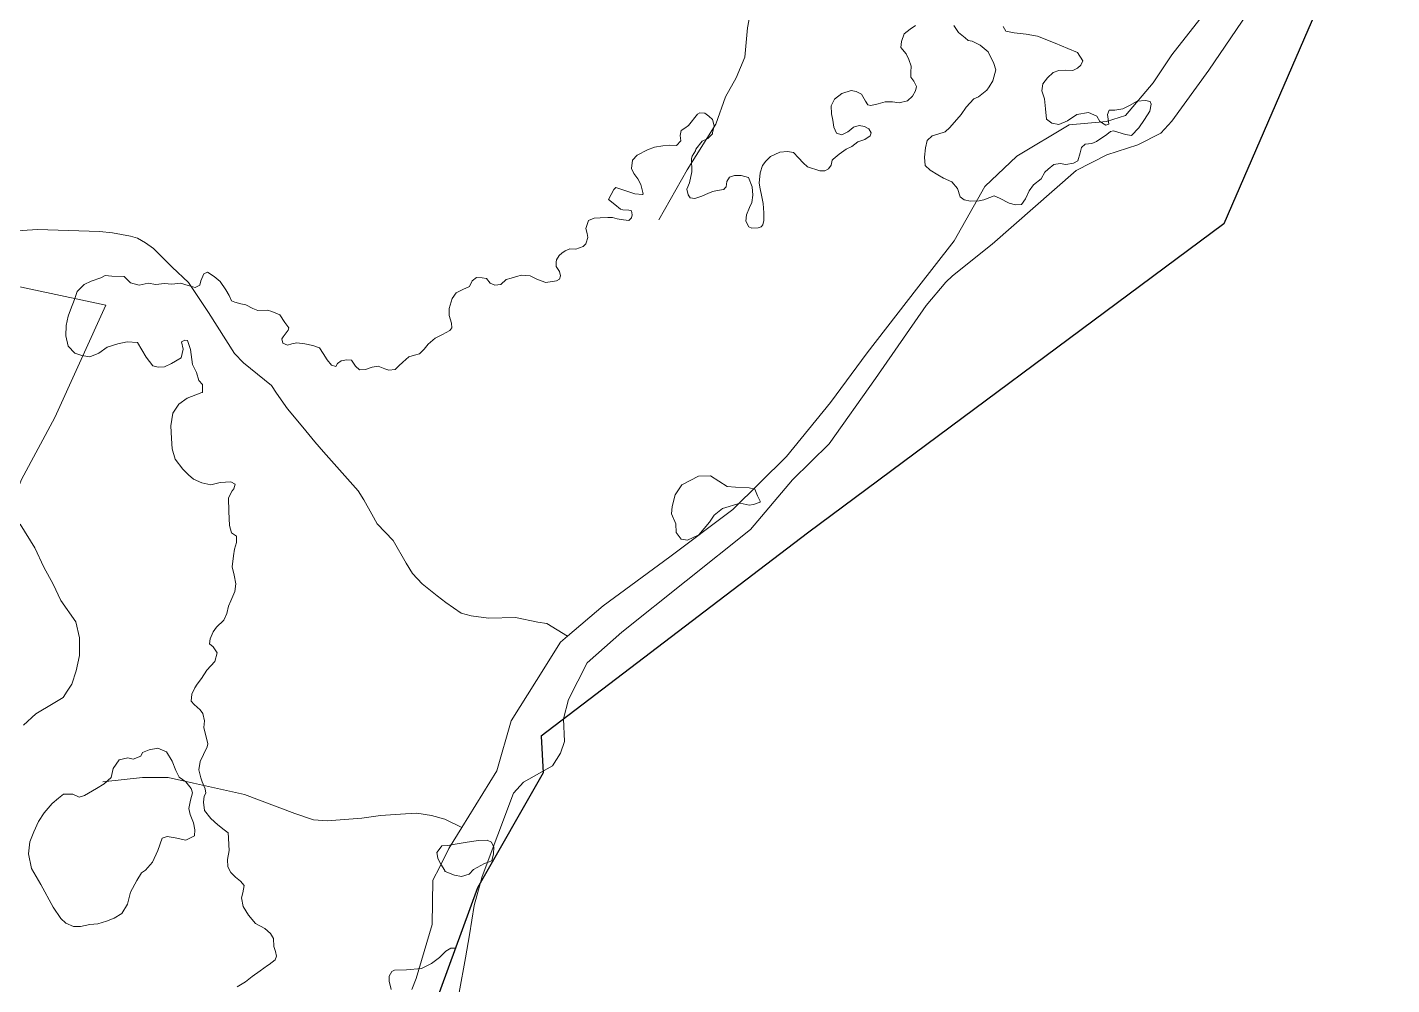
# Model space of a CAD drawing. Header units: metres. Extents: x 4652992 to 4879070, y 2074171 to 2309877.
# Drawn here: x 4653833.7 to 4653988, y 2306516.5 to 2306624.8 of the extents above; entities that cross this region are included whole.
import ezdxf

# ---------------------------------------------------------------- set-up
doc = ezdxf.new("R2010")
doc.units = ezdxf.units.M
doc.header["$MEASUREMENT"] = 0
doc.linetypes.add('DGN Style 3', pattern=[92.779933, 66.271381, -26.508552])
for name, color, linetype, lineweight in [('Level 1', 2, 'Continuous', 0), ('Level 2', 6, 'Continuous', 0), ('Level 20', 30, 'DGN Style 3', 0), ('Level 37', 3, 'Continuous', 0), ('Level 40', 1, 'Continuous', 0)]:
    doc.layers.add(name, color=color, linetype=linetype, lineweight=lineweight)
doc.layers.add('Limite', color=38, linetype='Continuous', lineweight=0, plot=False)

msp = doc.modelspace()

# ---------------------------------------------------------------- linework, layer by layer
at = {"layer": 'Level 1'}
for points in [[(4653827.2157, 2306601.445681, 1409.58), (4653834.815127, 2306601.945498, 1409), (4653841.828127, 2306601.726931, 1408.58), (4653843.300478, 2306601.573733, 1408.5), (4653845.332705, 2306601.201723, 1408.44), (4653846.148928, 2306600.95508, 1408.44), (4653847.020876, 2306600.460512, 1408.34), (4653847.939699, 2306599.803103, 1408.22), (4653850.060122, 2306597.683718, 1408), (4653851.918703, 2306595.961733, 1407.5), (4653854.166689, 2306592.580691, 1407), (4653857.097719, 2306587.9303, 1406), (4653858.122072, 2306586.875307, 1405.72), (4653861.285097, 2306584.288882, 1405), (4653861.838686, 2306583.443484, 1404), (4653863.106509, 2306581.669924, 1402), (4653864.820681, 2306579.58771, 1401), (4653866.177126, 2306577.946474, 1400), (4653867.161928, 2306576.800478, 1399), (4653871.084475, 2306572.37073, 1398), (4653871.745119, 2306571.3501, 1397), (4653872.646303, 2306569.729677, 1394), (4653873.24811, 2306568.646303, 1392), (4653875.041323, 2306566.765078, 1391), (4653876.50873, 2306564.213686, 1390), (4653877.231509, 2306563.043703, 1389.42), (4653878.32831, 2306561.875307, 1389), (4653880.021487, 2306560.505129, 1388), (4653881.002321, 2306559.770693, 1387), (4653882.742922, 2306558.563479, 1385), (4653883.863123, 2306558.257303, 1384), (4653885.821044, 2306557.966261, 1383), (4653888.890217, 2306558.072094, 1382), (4653891.403763, 2306557.516468, 1381), (4653892.43564, 2306557.384176, 1380.855), (4653894.760871, 2306555.929908, 1380.2526)], [(4653842.228884, 2306539.460512, 1414), (4653846.702883, 2306539.945498, 1410), (4653849.614321, 2306539.949892, 1407), (4653852.465517, 2306539.324526, 1405), (4653858.252321, 2306538.043093, 1401), (4653863.946718, 2306535.870302, 1397), (4653866.027285, 2306535.169924, 1395), (4653867.570498, 2306535.037905, 1394), (4653871.511477, 2306535.335512, 1391), (4653873.62311, 2306535.644289, 1389), (4653876.428713, 2306535.846316, 1386), (4653877.736513, 2306535.908327, 1385), (4653879.376894, 2306535.668276, 1384), (4653880.884524, 2306535.246279, 1383), (4653882.81609, 2306534.309701, 1382.4386)]]:
    msp.add_polyline3d(points, dxfattribs=at)
at = {"layer": 'Level 2'}
for points in [[(4653877.145083, 2306515.950075, 1382.913), (4653877.635683, 2306517.2157, 1382.913), (4653879.453493, 2306523.32709, 1382.7718), (4653879.549502, 2306528.351931, 1382.602), (4653880.343081, 2306529.853884, 1382.602), (4653881.342287, 2306531.930483, 1382.602), (4653882.81609, 2306534.309701, 1382.4386), (4653886.773501, 2306540.698305, 1382), (4653888.402712, 2306546.382509, 1381), (4653891.241884, 2306550.912112, 1380.4299), (4653893.97571, 2306555.263918, 1380.3016), (4653894.760871, 2306555.929908, 1380.2526), (4653898.8053, 2306559.360476, 1380), (4653906.338503, 2306564.915285, 1379.4695), (4653913.474123, 2306570.284121, 1379), (4653919.513491, 2306576.253908, 1378.4172), (4653924.494509, 2306582.361086, 1378.2459), (4653928.672488, 2306587.983095, 1378), (4653934.23688, 2306595.200503, 1377.7184), (4653938.48511, 2306600.662905, 1377.206), (4653941.970705, 2306606.831728, 1377), (4653945.596133, 2306610.263125, 1376.3234), (4653951.49811, 2306613.79291, 1376), (4653955.719118, 2306614.189699, 1375.3713), (4653957.874087, 2306614.863711, 1375.1713), (4653961.005312, 2306618.554507, 1375.1972), (4653963.118288, 2306621.724673, 1375), (4653971.118288, 2306631.919131, 1374.5517)], [(4653972.26813, 2306627.297121, 1374.78), (4653967.302126, 2306619.995913, 1375), (4653963.123904, 2306614.196108, 1375.22), (4653961.861086, 2306612.868532, 1375.26), (4653959.269717, 2306611.547488, 1375.28), (4653955.751711, 2306610.38312, 1375.42), (4653952.283327, 2306608.629519, 1376), (4653942.808718, 2306600.286928, 1377), (4653938.309084, 2306596.728884, 1377.3), (4653937.546328, 2306596.004519, 1377.46), (4653935.318117, 2306593.358889, 1377.72), (4653929.593691, 2306585.080324, 1378), (4653924.349489, 2306577.71448, 1378.3), (4653920.22748, 2306573.626284, 1378.42), (4653915.448305, 2306568.004702, 1379), (4653900.897707, 2306556.390505, 1380), (4653896.991884, 2306552.91791, 1380.2419), (4653894.890078, 2306548.764712, 1380.92), (4653894.31653, 2306546.576723, 1381), (4653894.412905, 2306544.026919, 1381.3675), (4653893.970095, 2306542.720278, 1381.3675), (4653893.062685, 2306541.278078, 1381.3675), (4653889.796328, 2306539.423281, 1381.74), (4653888.6449, 2306538.170901, 1382), (4653885.108279, 2306528.750674, 1382.68), (4653884.201723, 2306525.457278, 1382.7), (4653883.688906, 2306522.165713, 1382.78), (4653883.2381, 2306519.533877, 1382.84), (4653882.50812, 2306515.610293, 1382.86)]]:
    msp.add_polyline3d(points, dxfattribs=at)
at = {"layer": 'Level 20', "linetype": 'Continuous'}
msp.add_polyline3d([(4653905.075489, 2306603.056725, 1398.9443), (4653908.289408, 2306608.716448, 1398.8443), (4653911.53801, 2306613.87721, 1398.7443), (4653912.644978, 2306616.966015, 1398.6443), (4653913.835275, 2306619.123361, 1398.5443), (4653914.827729, 2306621.442452, 1398.5443), (4653915.113804, 2306624.756199, 1398.5443), (4653916.438629, 2306631.689432, 1398.6443)], dxfattribs=at)
at = {"layer": 'Level 37'}
msp.add_polyline3d([(4653831.342686, 2306569.471273, 1415.69126), (4653833.024421, 2306573.679664, 1415.556), (4653836.797751, 2306580.669793, 1414.306), (4653842.551214, 2306593.393992, 1410.656), (4653831.755579, 2306595.67671, 1411.256), (4653825.610603, 2306596.815537, 1411.256), (4653814.407047, 2306598.557733, 1411.406), (4653809.192165, 2306599.654608, 1411.706), (4653805.924659, 2306600.234006, 1412.106), (4653804.272185, 2306600.86736, 1412.556), (4653803.139411, 2306601.801302, 1412.856), (4653799.824381, 2306604.964187, 1414.056), (4653794.315704, 2306609.348321, 1414.606), (4653789.011483, 2306612.279346, 1415.206), (4653783.327456, 2306614.07824, 1416.006), (4653781.918237, 2306614.257461, 1416.306), (4653779.047211, 2306614.428214, 1416.306), (4653775.838538, 2306614.150545, 1416.456), (4653771.867302, 2306613.707256, 1417.406), (4653768.201669, 2306613.055271, 1418.206), (4653759.74936, 2306611.55035, 1419.656), (4653754.772195, 2306619.34868, 1420.606), (4653751.862057, 2306624.779826, 1421.156), (4653746.162256, 2306632.570571, 1421.956)], dxfattribs=at)
at = {"layer": 'Level 40', "color": 3}
for points in [[(4653987.976387, 2306646.44106, 1391.715177), (4653969.806295, 2306604.441391, 1390.707044), (4653969.0042, 2306602.5874, 1390.803733), (4653968.999844, 2306602.584131, 1390.80388), (4653921.923162, 2306567.604635, 1392.379728), (4653891.774519, 2306544.640519, 1393.398016), (4653892.006387, 2306540.485118, 1393.50984), (4653884.592856, 2306527.466927, 1393.912365), (4653882.092859, 2306520.642321, 1394.10765), (4653881.553644, 2306520.647837, 1395), (4653880.993045, 2306520.313693, 1396.45), (4653880.275398, 2306519.585176, 1397.7), (4653879.374352, 2306518.892831, 1399.1), (4653878.259789, 2306518.351261, 1399.45), (4653876.554874, 2306518.20796, 1399.9), (4653875.218407, 2306518.15399, 1400.25), (4653874.882148, 2306517.994156, 1400.8856), (4653874.61282, 2306517.463809, 1401.9), (4653874.597296, 2306516.924933, 1402.65), (4653874.807199, 2306515.950125, 1402.65)], [(4653857.38825, 2306516.255266, 1408.3), (4653858.355017, 2306516.847891, 1408), (4653859.114415, 2306517.444516, 1407.7), (4653859.995932, 2306518.095049, 1407.5), (4653860.829409, 2306518.665262, 1407.5), (4653861.023503, 2306518.790052, 1407.5), (4653861.71998, 2306519.306524, 1407.5), (4653861.870109, 2306519.736924, 1407.4), (4653861.733263, 2306520.267168, 1407.4), (4653861.56504, 2306520.845908, 1407.4), (4653861.505371, 2306521.734812, 1407.4), (4653861.168775, 2306522.30826, 1407.4), (4653860.535387, 2306522.862554, 1407.4), (4653859.4653, 2306523.437347, 1408.1), (4653858.671813, 2306524.388858, 1408.35), (4653858.103098, 2306525.376685, 1408.55), (4653857.892713, 2306526.337979, 1408.55), (4653858.05242, 2306526.886115, 1408.55), (4653858.192302, 2306527.729873, 1408.55), (4653857.79948, 2306528.23111, 1408.55), (4653857.230091, 2306528.687319, 1408.55), (4653856.677847, 2306529.223034, 1408.55), (4653856.350628, 2306529.834863, 1408.55), (4653856.322519, 2306530.673216, 1408.55), (4653856.496658, 2306531.675813, 1408.55), (4653856.474169, 2306532.346431, 1408.55), (4653856.4375, 2306533.144914, 1408.55), (4653856.400995, 2306533.6767, 1408.15), (4653855.938824, 2306534.045067, 1407.85), (4653855.222466, 2306534.593671, 1407.55), (4653854.419922, 2306535.32801, 1407.25), (4653853.695751, 2306536.235028, 1407.25), (4653853.585522, 2306537.147435, 1407.05), (4653853.691461, 2306537.833345, 1407.05), (4653853.848584, 2306538.174612, 1407.05), (4653853.791777, 2306538.68722, 1407.05), (4653853.458325, 2306539.468094, 1407.05), (4653853.304478, 2306539.918267, 1407.05), (4653853.081795, 2306540.820369, 1407.35), (4653853.218725, 2306541.776099, 1407.55), (4653853.594534, 2306542.54712, 1407.85), (4653854.030957, 2306543.41026, 1407.85), (4653854.107871, 2306543.767299, 1408.0259), (4653853.64425, 2306545.591632, 1408.45), (4653853.699123, 2306546.369509, 1408.9), (4653853.521357, 2306547.204658, 1409.25), (4653853.206136, 2306547.608862, 1409.55), (4653852.531906, 2306548.20166, 1409.75), (4653852.200571, 2306548.582369, 1409.75), (4653852.271553, 2306549.391338, 1409.75), (4653852.628149, 2306550.087062, 1409.75), (4653852.871725, 2306550.498089, 1409.75), (4653853.376418, 2306551.161795, 1409.75), (4653853.963452, 2306552.083322, 1409.55), (4653854.420651, 2306552.578754, 1409.25), (4653854.893881, 2306553.095176, 1409.25), (4653855.155538, 2306554.069657, 1409.25), (4653854.679361, 2306554.739473, 1409.25), (4653854.287755, 2306555.081739, 1409.25), (4653854.355086, 2306555.634181, 1409.25), (4653854.68371, 2306556.439449, 1409.25), (4653855.058078, 2306556.977121, 1409.25), (4653855.886815, 2306557.755936, 1408.95), (4653856.254376, 2306558.501594, 1408.95), (4653856.434824, 2306559.339161, 1408.95), (4653856.691213, 2306559.923263, 1408.75), (4653857.133181, 2306561.014055, 1408.75), (4653857.264216, 2306561.86246, 1408.75), (4653857.059229, 2306562.843018, 1409.15), (4653856.836272, 2306563.769138, 1409.6), (4653856.994306, 2306565.023316, 1410.05), (4653857.103042, 2306565.77767, 1410.45), (4653857.313057, 2306566.554734, 1410.9), (4653857.313346, 2306567.273926, 1410.9), (4653856.775055, 2306567.64684, 1410.9), (4653856.538987, 2306568.472562, 1411.3), (4653856.461615, 2306570.032489, 1411.7), (4653856.44099, 2306571.584141, 1412.05), (4653856.82899, 2306572.38884, 1413.15), (4653857.044134, 2306572.622281, 1415), (4653857.197149, 2306573.145083, 1415.85), (4653856.687626, 2306573.408104, 1416.65), (4653855.490793, 2306573.310117, 1417.05), (4653854.421206, 2306573.082929, 1417.05), (4653853.397148, 2306573.303559, 1417.05), (4653852.4638, 2306573.708022, 1417.05), (4653851.903243, 2306574.184689, 1417.05), (4653851.276624, 2306574.828091, 1417.05), (4653850.403046, 2306575.982194, 1417.05), (4653850.038014, 2306577.128341, 1417.05), (4653849.98646, 2306578.308558, 1417.05), (4653849.889793, 2306579.752536, 1417.05), (4653850.144829, 2306581.1715, 1417.05), (4653850.824458, 2306582.194059, 1417.05), (4653851.733705, 2306582.862257, 1417.05), (4653853.405592, 2306583.518771, 1417.05), (4653853.503092, 2306583.497789, 1417.05), (4653853.496569, 2306584.413866, 1417.05), (4653853.082387, 2306584.858682, 1417.05), (4653852.821678, 2306585.778565, 1417.05), (4653852.340036, 2306586.688377, 1416.75), (4653852.11474, 2306588.358796, 1416.1), (4653851.799594, 2306589.398848, 1415.05), (4653851.484713, 2306589.426496, 1414.3), (4653851.117149, 2306589.262082, 1413.2), (4653851.289488, 2306588.415334, 1412.8), (4653851.061759, 2306587.434071, 1412.5), (4653849.974173, 2306586.783094, 1412.25), (4653849.205294, 2306586.421363, 1412), (4653848.475147, 2306586.373582, 1412), (4653847.863865, 2306586.533902, 1411.8), (4653847.099111, 2306587.518259, 1411.8), (4653846.60815, 2306588.341179, 1411.8), (4653846.123087, 2306589.154968, 1412.2), (4653844.984789, 2306589.25101, 1413.9), (4653843.924271, 2306589.004005, 1414.7), (4653842.723098, 2306588.635703, 1415.15), (4653841.776918, 2306587.97328, 1415.5), (4653840.739993, 2306587.549295, 1415.75), (4653839.850715, 2306587.689747, 1415.75), (4653839.04181, 2306587.965616, 1415.75), (4653838.289194, 2306588.73838, 1415.75), (4653838.032206, 2306589.913444, 1415.75), (4653838.078611, 2306591.074053, 1415.75), (4653838.309748, 2306592.143964, 1415.75), (4653838.564954, 2306592.852422, 1415.75), (4653839.02282, 2306594.026138, 1415.75), (4653839.320022, 2306594.929038, 1415.75), (4653840.105298, 2306595.726966, 1415.75), (4653840.904163, 2306596.114912, 1415.75), (4653842.006403, 2306596.488527, 1415.75), (4653842.470405, 2306596.744945, 1415.75), (4653843.223604, 2306596.6848, 1415.75), (4653844.623483, 2306596.635406, 1415.45), (4653845.355465, 2306595.919546, 1414.8), (4653846.335582, 2306595.671498, 1413.75), (4653847.327151, 2306595.875995, 1413.05), (4653848.209121, 2306595.742075, 1412.7), (4653849.186944, 2306595.835419, 1412.4), (4653850.032286, 2306595.760716, 1412.05), (4653850.979824, 2306595.864201, 1412.05), (4653851.853503, 2306595.625208, 1412.05), (4653852.669176, 2306595.403418, 1411.7), (4653853.16951, 2306595.651311, 1411.4), (4653853.315669, 2306596.1375, 1411.05), (4653853.642982, 2306596.938844, 1411.05), (4653854.040274, 2306597.109834, 1411.05), (4653854.813388, 2306596.636028, 1411.05), (4653855.466985, 2306596.085336, 1411.05), (4653856.134499, 2306595.121383, 1411.05), (4653856.510394, 2306594.476475, 1411.05), (4653856.781454, 2306593.864994, 1411.95), (4653857.156716, 2306593.743662, 1412.85), (4653857.816837, 2306593.552842, 1413.8), (4653858.404862, 2306593.426438, 1413.8), (4653859.185335, 2306593.003359, 1413.8), (4653859.743073, 2306592.790097, 1413.1), (4653860.821899, 2306592.818221, 1412.75), (4653861.334129, 2306592.688688, 1412.55), (4653862.225061, 2306592.292489, 1412.55), (4653862.814225, 2306591.449444, 1412.55), (4653863.249114, 2306590.844217, 1412.55), (4653863.185896, 2306590.550765, 1412.55), (4653862.613849, 2306589.803786, 1412.55), (4653862.462932, 2306589.580355, 1412.55), (4653862.564556, 2306589.097904, 1412.55), (4653863.083763, 2306588.883891, 1412.55), (4653863.578504, 2306589.033394, 1412.55), (4653864.158586, 2306589.116018, 1412.2), (4653865.045898, 2306589.014889, 1411.95), (4653865.947592, 2306588.836377, 1411.85), (4653866.713367, 2306588.569225, 1411.85), (4653867.114423, 2306587.942247, 1411.7), (4653867.584541, 2306587.189991, 1411.6), (4653868.08005, 2306586.622023, 1411.6), (4653868.552961, 2306586.463022, 1411.3), (4653868.759456, 2306586.807937, 1411.1), (4653869.154538, 2306587.104921, 1410.95), (4653869.798435, 2306587.223044, 1410.95), (4653870.350851, 2306587.155561, 1410.95), (4653870.776591, 2306586.499459, 1410.95), (4653871.230253, 2306586.072821, 1410.75), (4653871.913136, 2306586.131311, 1410.75), (4653872.67194, 2306586.365477, 1410.5), (4653873.343076, 2306586.500794, 1410.35), (4653874.11835, 2306586.195143, 1410.25), (4653874.551709, 2306586.050558, 1410.25), (4653875.28454, 2306586.09849, 1410.25), (4653875.686151, 2306586.525962, 1410.25), (4653876.137086, 2306586.942822, 1410.25), (4653876.838146, 2306587.562803, 1410.25), (4653877.444137, 2306587.740792, 1410.25), (4653878.039573, 2306587.869672, 1410.25), (4653878.571514, 2306588.42325, 1410.25), (4653879.004788, 2306588.998032, 1410.25), (4653879.815049, 2306589.645895, 1410.25), (4653880.632401, 2306590.086725, 1410.25), (4653881.449755, 2306590.527555, 1410.25), (4653881.671657, 2306590.839488, 1410.25), (4653881.629232, 2306591.362345, 1410.25), (4653881.397485, 2306592.204985, 1410.4), (4653881.376141, 2306593.022087, 1410.65), (4653881.732415, 2306594.145137, 1410.9), (4653882.181779, 2306594.785409, 1410.9), (4653882.939305, 2306595.177681, 1410.6), (4653883.663728, 2306595.516949, 1410.2), (4653883.980441, 2306596.140245, 1410.05), (4653884.468662, 2306596.520755, 1410.05), (4653885.115189, 2306596.503239, 1410.05), (4653885.620248, 2306596.394766, 1410.05), (4653886.037333, 2306595.895695, 1410.55), (4653886.547687, 2306595.657229, 1411.3), (4653887.223419, 2306595.725775, 1411.7), (4653887.829303, 2306596.281469, 1411.7), (4653888.391082, 2306596.443216, 1411.7), (4653888.987194, 2306596.62693, 1411.3), (4653889.579621, 2306596.774579, 1410.65), (4653890.540889, 2306596.725166, 1409.75), (4653891.357255, 2306596.281257, 1409.2), (4653892.320318, 2306595.964493, 1408.9), (4653893.509361, 2306596.126149, 1408.6), (4653893.856096, 2306596.347346, 1408.3), (4653893.983627, 2306596.728843, 1408.05), (4653893.846528, 2306597.208046, 1407.8), (4653893.493982, 2306597.783259, 1407.5), (4653893.465942, 2306598.266294, 1407.1), (4653893.524343, 2306598.53823, 1407.1), (4653893.828023, 2306599.001335, 1407.1), (4653894.129032, 2306599.261818, 1407.1), (4653894.516472, 2306599.544382, 1407.1), (4653895.012707, 2306599.762955, 1407.1), (4653895.701518, 2306599.737006, 1407.1), (4653896.543506, 2306600.043917, 1407.1), (4653896.852854, 2306600.343248, 1407.1), (4653896.877874, 2306600.459787, 1407.1), (4653897.080572, 2306601.058282, 1406.7), (4653896.996353, 2306601.50647, 1406.35), (4653896.831247, 2306602.070771, 1406.35), (4653897.148911, 2306602.978936, 1406.35), (4653897.779698, 2306603.250379, 1406.35), (4653898.477682, 2306603.263331, 1406.35), (4653899.319334, 2306603.301529, 1406.05), (4653899.860155, 2306603.313645, 1405.8), (4653900.396102, 2306603.154597, 1405.6), (4653901.109059, 2306603.042353, 1405.6), (4653901.7046, 2306602.955302, 1405.6), (4653902.014678, 2306603.255346, 1405.6), (4653902.089877, 2306603.605779, 1405.6), (4653901.986056, 2306604.076069, 1405.6), (4653901.712041, 2306604.134855, 1405.6), (4653901.021519, 2306604.160814, 1405.6), (4653900.755871, 2306604.258532, 1405.6), (4653900.13487, 2306604.799022, 1405.6), (4653899.396481, 2306605.364672, 1405.6), (4653900.007797, 2306606.495956, 1405.6), (4653900.214493, 2306606.695953, 1405.6), (4653902.395447, 2306605.983831, 1405.6), (4653903.242548, 2306605.924311, 1405.6), (4653903.337546, 2306605.985385, 1405.6), (4653903.076655, 2306607.05942, 1405.6), (4653902.715535, 2306607.66624, 1405.6), (4653902.27615, 2306608.289818, 1405.6), (4653901.984992, 2306608.84087, 1405.6), (4653902.107209, 2306609.791859, 1405.6), (4653902.640616, 2306610.369652, 1405.6), (4653903.794529, 2306610.977271, 1405.6), (4653904.590942, 2306611.254397, 1405.6), (4653905.527234, 2306611.420119, 1405.6), (4653906.345414, 2306611.478314, 1405.25), (4653907.10853, 2306611.46698, 1404.9), (4653907.572307, 2306611.9685, 1404.55), (4653907.511789, 2306612.603382, 1404.3), (4653907.628919, 2306613.149419, 1404.3), (4653908.018018, 2306613.433188, 1404.3), (4653908.446342, 2306613.708551, 1404.3), (4653909.461917, 2306615.000282, 1404.3), (4653909.739096, 2306615.144854, 1404.3), (4653910.305001, 2306615.105193, 1404.3), (4653910.764782, 2306614.76193, 1404.3), (4653911.176986, 2306614.388059, 1404.3), (4653911.357014, 2306613.69677, 1404.3), (4653911.181382, 2306612.877681, 1404.3), (4653911.156292, 2306612.760665, 1404.3), (4653910.638522, 2306612.259656, 1404.3), (4653909.997284, 2306611.948298, 1404.3), (4653909.269798, 2306611.043431, 1404.3), (4653909.22797, 2306610.848393, 1404.3), (4653908.850369, 2306610.235708, 1404.3), (4653908.800173, 2306610.001654, 1404.3), (4653908.818287, 2306608.465709, 1404), (4653908.57243, 2306607.229804, 1403.7), (4653908.278029, 2306606.534247, 1403.4), (4653908.398707, 2306605.866973, 1402.7), (4653908.622678, 2306605.534829, 1402.05), (4653909.168097, 2306605.444203, 1401.7), (4653909.955788, 2306605.711623, 1401.35), (4653910.698196, 2306606.05186, 1401.1), (4653911.190866, 2306606.233347, 1401.1), (4653911.675132, 2306606.375617, 1401.1), (4653912.458785, 2306606.471104, 1400.8), (4653912.523477, 2306606.580352, 1400.8), (4653912.692319, 2306606.790385, 1400.8), (4653912.766802, 2306607.378405, 1400.65), (4653913.081915, 2306607.885507, 1400.65), (4653913.653874, 2306608.050202, 1400.65), (4653914.397946, 2306608.054858, 1400.65), (4653915.218391, 2306607.837902, 1400.65), (4653915.657017, 2306606.797917, 1400.45), (4653915.739898, 2306605.835648, 1400.45), (4653915.602693, 2306605.002665, 1400.45), (4653915.358021, 2306604.439114, 1400.45), (4653915.014954, 2306603.60916, 1400.45), (4653914.94246, 2306602.885422, 1400.45), (4653915.259019, 2306602.242486, 1400.45), (4653915.597591, 2306602.087702, 1400.45), (4653916.310991, 2306602.140027, 1400.45), (4653916.668986, 2306602.2686, 1400.45), (4653916.837941, 2306602.478802, 1400.45), (4653916.986807, 2306602.980825, 1400.45), (4653916.966036, 2306603.847796, 1400.45), (4653916.899941, 2306604.888721, 1400.45), (4653916.69015, 2306605.837201, 1400.45), (4653916.556764, 2306606.563921, 1400.45), (4653916.446043, 2306607.203624, 1400.45), (4653916.571556, 2306608.367515, 1400.45), (4653916.827182, 2306609.174974, 1400.45), (4653917.18185, 2306609.673767, 1400.45), (4653917.71127, 2306610.217209, 1400.45), (4653918.762394, 2306610.689886, 1400.45), (4653919.650462, 2306610.786951, 1400.45), (4653920.330148, 2306610.682339, 1400.45), (4653920.900542, 2306610.067392, 1400.45), (4653921.400394, 2306609.508601, 1400.45), (4653921.917086, 2306609.028301, 1400.45), (4653923.294035, 2306608.588318, 1400.15), (4653923.872457, 2306608.587582, 1400.15), (4653924.295368, 2306608.825597, 1400.15), (4653924.585452, 2306609.215328, 1400.15), (4653924.7116, 2306609.804514, 1400.15), (4653924.815857, 2306609.905412, 1400.15), (4653925.475148, 2306610.493231, 1399.8), (4653926.287781, 2306611.038807, 1399.1), (4653926.936873, 2306611.342681, 1398.35), (4653927.581818, 2306611.853841, 1398), (4653928.405528, 2306612.141559, 1397.75), (4653928.99123, 2306612.552105, 1397.75), (4653929.10684, 2306612.89843, 1397.75), (4653928.825785, 2306613.329727, 1397.75), (4653928.343888, 2306613.597885, 1397.75), (4653927.748923, 2306613.725342, 1397.75), (4653927.126121, 2306613.528925, 1397.75), (4653926.820626, 2306613.264532, 1397.75), (4653926.475467, 2306613.008635, 1397.75), (4653925.779248, 2306612.663029, 1397.75), (4653925.20121, 2306612.86934, 1397.75), (4653924.883125, 2306613.514707, 1397.75), (4653924.765894, 2306614.323155, 1397.75), (4653924.631787, 2306615.05273, 1397.75), (4653924.571107, 2306615.93144, 1397.75), (4653924.946643, 2306616.716682, 1397.75), (4653925.781166, 2306617.321164, 1397.75), (4653926.851095, 2306617.669132, 1397.75), (4653927.409371, 2306617.584038, 1397.4), (4653928.032033, 2306617.267982, 1397.1), (4653928.483966, 2306616.469688, 1397.1), (4653928.725571, 2306616.046542, 1397.1), (4653929.082904, 2306615.970012, 1397.1), (4653929.909095, 2306616.157054, 1396.75), (4653930.691602, 2306616.384331, 1396.45), (4653931.525299, 2306616.405081, 1396.1), (4653932.286191, 2306616.276136, 1395.75), (4653933.211773, 2306616.493297, 1395.55), (4653933.764128, 2306617.049751, 1395.3), (4653934.138523, 2306617.63173, 1395.3), (4653934.248581, 2306618.146145, 1395.3), (4653933.931038, 2306618.724179, 1395.05), (4653933.58779, 2306619.183817, 1394.8), (4653933.58686, 2306619.763782, 1394.8), (4653933.642725, 2306620.41439, 1394.8), (4653933.348424, 2306621.181335, 1394.8), (4653933.068566, 2306621.820934, 1394.8), (4653932.469957, 2306622.528727, 1394.8), (4653932.530874, 2306623.215752, 1394.45), (4653932.855306, 2306624.07302, 1394.2), (4653933.517933, 2306624.635709, 1394.2), (4653934.106756, 2306625.048429, 1394.2)], [(4653938.47383, 2306625.016586, 1393.7), (4653938.97685, 2306624.245379, 1393.7), (4653939.721928, 2306623.629726, 1393.7), (4653940.078763, 2306623.345989, 1393.7), (4653940.51794, 2306623.252019, 1393.7), (4653941.425289, 2306622.808998, 1393.7), (4653942.353186, 2306622.071199, 1393.7), (4653942.985742, 2306620.732817, 1393.7), (4653943.209455, 2306620.021166, 1393.7), (4653942.858217, 2306618.768732, 1393.7), (4653942.465957, 2306618.105883, 1393.7), (4653942.172992, 2306617.7122, 1393.7), (4653941.2591, 2306616.953545, 1393.7), (4653940.71204, 2306616.738734, 1393.7), (4653939.844069, 2306615.80426, 1393.7), (4653939.289543, 2306614.968617, 1393.7), (4653937.993758, 2306613.48296, 1393.6), (4653937.475553, 2306613.012881, 1393.6), (4653936.663308, 2306612.730309, 1393.6), (4653935.996348, 2306612.541137, 1393.6), (4653935.453914, 2306612.014378, 1393.3), (4653935.268133, 2306611.20279, 1393), (4653935.137576, 2306610.118775, 1392.75), (4653935.209407, 2306609.19834, 1392.5), (4653935.764484, 2306608.663512, 1392.5), (4653936.656679, 2306608.139587, 1392.5), (4653937.285847, 2306607.755199, 1392.5), (4653938.237403, 2306607.362352, 1392.2), (4653938.869637, 2306606.589809, 1391.85), (4653939.170836, 2306605.637453, 1391.5), (4653939.621681, 2306605.315102, 1390.75), (4653940.343078, 2306605.14996, 1388.7), (4653941.312494, 2306605.198269, 1386.35), (4653941.845682, 2306605.291887, 1385.3), (4653942.516429, 2306605.561709, 1383.85), (4653943.022923, 2306605.748244, 1383.85), (4653943.605506, 2306605.496858, 1383.85), (4653944.712932, 2306604.922125, 1383.85), (4653945.434501, 2306604.725254, 1383.85), (4653946.126646, 2306604.787677, 1383.85), (4653946.557063, 2306605.412181, 1383.85), (4653946.982826, 2306606.314622, 1383.1), (4653947.47268, 2306606.997783, 1382.75), (4653948.331846, 2306607.676905, 1382.45), (4653948.756356, 2306608.429497, 1382.25), (4653949.127359, 2306608.7726, 1382.25), (4653949.753493, 2306609.314588, 1382.25), (4653950.496647, 2306609.4089, 1382.25), (4653951.11532, 2306609.318588, 1382.25), (4653951.997779, 2306609.46758, 1382.25), (4653952.473536, 2306609.703723, 1382.25), (4653952.753365, 2306610.615733, 1382.25), (4653952.882808, 2306611.221868, 1382.25), (4653953.303096, 2306611.596656, 1382.25), (4653954.074162, 2306611.680879, 1382.2748), (4653954.595648, 2306611.898341, 1382.15), (4653955.765339, 2306612.687644, 1382.15), (4653956.162265, 2306613.054728, 1382.15), (4653956.494583, 2306613.119182, 1382.15), (4653957.859541, 2306612.691209, 1382.15), (4653958.534839, 2306612.601425, 1382.95), (4653959.367821, 2306613.454826, 1383.4), (4653960.035003, 2306614.387234, 1383.85), (4653960.603109, 2306615.347724, 1383.85), (4653960.76872, 2306616.123829, 1383.85), (4653960.650286, 2306616.419696, 1383.85), (4653960.129388, 2306616.531207, 1383.85), (4653959.206042, 2306616.458368, 1383.85), (4653958.309491, 2306615.983789, 1383.6), (4653957.585156, 2306615.618067, 1383.3), (4653956.679636, 2306615.471182, 1383), (4653956.027497, 2306615.450336, 1382.7), (4653955.836217, 2306614.965307, 1382), (4653955.975443, 2306613.862465, 1381.1), (4653955.631341, 2306613.739404, 1380.75), (4653954.951632, 2306614.154385, 1380.55), (4653954.626468, 2306614.767828, 1380.55), (4653953.701554, 2306615.196811, 1380.95), (4653952.373721, 2306614.953036, 1381.3), (4653951.326902, 2306614.253115, 1381.6), (4653950.326619, 2306613.833959, 1381.6), (4653949.542836, 2306614.001838, 1381.6), (4653948.954409, 2306614.444564, 1381.6), (4653948.837169, 2306615.600665, 1381.6), (4653948.696769, 2306616.754541, 1382.05), (4653948.404822, 2306617.622904, 1382.5), (4653948.532738, 2306618.422039, 1382.85), (4653949.046399, 2306619.124654, 1382.85), (4653949.671961, 2306619.713016, 1382.85), (4653950.329275, 2306619.956931, 1383.15), (4653951.104535, 2306619.971472, 1383.15), (4653951.917258, 2306619.94497, 1383.5), (4653952.425088, 2306620.197049, 1383.5), (4653952.821099, 2306620.563252, 1383.5), (4653953.061872, 2306621.052865, 1383.5), (4653952.439852, 2306621.963415, 1383.85), (4653951.346549, 2306622.421972, 1384.25), (4653949.901691, 2306623.049768, 1385.65), (4653947.928487, 2306623.830536, 1386.7), (4653946.65199, 2306624.07115, 1388), (4653945.263601, 2306624.194216, 1388.55), (4653944.334687, 2306624.400721, 1388.9), (4653944.033207, 2306624.901384, 1389.3)], [(4653909.561653, 2306574.061395, 1391.7), (4653907.712953, 2306573.051239, 1392.2), (4653906.942181, 2306571.93264, 1392.7), (4653906.589446, 2306570.624639, 1393.05), (4653906.523816, 2306569.802531, 1393.4), (4653907.011863, 2306568.665439, 1393.4), (4653907.06754, 2306567.676487, 1393.4), (4653907.620095, 2306566.901715, 1393.35), (4653908.329785, 2306566.787614, 1393.05), (4653909.622906, 2306567.398716, 1392.75), (4653910.831364, 2306568.858217, 1391.7), (4653911.342664, 2306569.640098, 1390.95), (4653912.278813, 2306570.379752, 1390.75), (4653914.305924, 2306570.979604, 1390.75), (4653915.301245, 2306570.765332, 1390.75), (4653915.807087, 2306570.83931, 1390.75), (4653916.538508, 2306571.108563, 1390.75), (4653916.563466, 2306571.225106, 1390.75), (4653916.26592, 2306571.837761, 1390.75), (4653915.934797, 2306572.579525, 1390.75), (4653915.290776, 2306572.718141, 1390.75), (4653913.777234, 2306572.800109, 1390.75), (4653912.815601, 2306572.885193, 1390.75), (4653910.94298, 2306574.070979, 1391.25), (4653909.561653, 2306574.061395, 1391.7)], [(4653832.880085, 2306568.611204, 1433.555992), (4653834.531844, 2306565.953984, 1433.555992), (4653835.542774, 2306563.763315, 1433.555992), (4653836.604738, 2306561.80794, 1433.555992), (4653837.447441, 2306559.98184, 1433.555992), (4653839.151096, 2306557.55854, 1433.555992), (4653839.583111, 2306555.738335, 1433.555992), (4653839.570246, 2306553.76724, 1433.555992), (4653839.197208, 2306552.038227, 1433.555992), (4653838.700419, 2306550.50032, 1433.555992), (4653838.198597, 2306549.703805, 1433.555992), (4653837.713721, 2306548.985874, 1433.555992), (4653836.581337, 2306548.325566, 1433.555992), (4653834.652647, 2306547.15945, 1433.805992), (4653833.259041, 2306545.867549, 1434.205992)], [(4653838.832063, 2306538.076015, 1419.806), (4653839.524934, 2306537.716506, 1419.5), (4653840.136008, 2306537.931038, 1419.5), (4653841.481582, 2306538.694901, 1418.45), (4653842.36638, 2306539.255249, 1417.05), (4653843.151418, 2306539.963914, 1416.75), (4653843.369104, 2306540.973404, 1416.75), (4653844.043151, 2306541.950194, 1416.75), (4653845.04066, 2306542.181169, 1416.05), (4653845.634535, 2306542.040656, 1415.3), (4653846.522484, 2306542.362901, 1414.6), (4653846.692714, 2306542.771366, 1413.95), (4653847.440293, 2306543.092069, 1412.85), (4653848.432414, 2306543.281496, 1411.8), (4653849.404726, 2306542.847664, 1411.15), (4653850.038516, 2306541.807251, 1410.85), (4653850.467048, 2306540.762881, 1410.45), (4653850.84065, 2306539.998195, 1410.1), (4653851.595616, 2306539.477531, 1409.75), (4653852.192594, 2306538.693751, 1409.75), (4653852.364097, 2306538.220192, 1409.75), (4653852.132138, 2306537.3974, 1409.75), (4653851.929978, 2306536.458999, 1409.75), (4653852.108835, 2306535.765524, 1409.75), (4653852.451871, 2306534.818221, 1409.75), (4653852.608286, 2306534.020388, 1409.75), (4653852.578062, 2306533.372053, 1409.75), (4653851.583567, 2306532.851365, 1410.2), (4653850.382079, 2306533.139442, 1410.65), (4653849.473254, 2306533.283178, 1411.55), (4653848.920724, 2306533.103229, 1412.95), (4653848.435293, 2306531.675819, 1415.1), (4653847.824898, 2306530.384611, 1418.4), (4653847.033447, 2306529.479276, 1420.45), (4653846.573168, 2306529.162804, 1420.45), (4653846.072172, 2306528.317193, 1420.956), (4653845.35552, 2306526.991417, 1420.956), (4653845.014664, 2306525.631948, 1420.956), (4653844.356973, 2306524.579927, 1420.956), (4653843.477404, 2306524.053756, 1420.956), (4653842.637195, 2306523.710187, 1420.956), (4653841.659754, 2306523.396357, 1420.956), (4653840.73154, 2306523.310781, 1420.956), (4653839.682336, 2306523.108083, 1420.956), (4653838.911085, 2306523.084075, 1420.956), (4653838.047982, 2306523.466189, 1420.856), (4653837.449825, 2306523.996223, 1420.406), (4653836.608021, 2306525.288979, 1420.156), (4653835.199863, 2306527.844466, 1420.106), (4653834.140778, 2306529.666744, 1419.806), (4653833.825002, 2306531.314136, 1419.806), (4653833.973658, 2306532.66945, 1419.806), (4653834.413344, 2306533.818149, 1419.806), (4653834.954481, 2306534.992667, 1419.806), (4653835.593557, 2306535.95459, 1419.806), (4653836.491218, 2306537.004024, 1419.806), (4653837.198646, 2306537.616272, 1419.806), (4653837.775018, 2306538.065544, 1419.806), (4653838.832063, 2306538.076015, 1419.806)], [(4653881.992576, 2306528.913473, 1399.85), (4653882.764282, 2306528.742044, 1398.15), (4653883.635674, 2306529.025015, 1396.75), (4653884.140727, 2306529.525855, 1395.8), (4653885.384312, 2306530.209428, 1395.55), (4653886.225627, 2306530.523379, 1395.55), (4653886.395164, 2306531.313257, 1395.55), (4653886.44774, 2306532.073301, 1395.55), (4653886.179678, 2306532.627167, 1395.55), (4653885.674039, 2306532.846714, 1395.55), (4653884.706947, 2306532.80804, 1395.95), (4653883.410611, 2306532.645182, 1396.8), (4653882.288069, 2306532.463584, 1398.2), (4653881.212437, 2306532.269952, 1399.65), (4653880.54216, 2306532.220004, 1401.7), (4653880.013753, 2306531.514533, 1401.7), (4653879.994704, 2306531.505404, 1402.1), (4653880.117661, 2306530.788847, 1402.5), (4653880.44849, 2306530.159945, 1402.5), (4653880.893839, 2306529.413347, 1402.5), (4653880.908549, 2306529.340636, 1402.0276), (4653880.942957, 2306529.308199, 1401.55), (4653881.992576, 2306528.913473, 1399.85)]]:
    msp.add_polyline3d(points, dxfattribs=at)
at = {"layer": 'Limite', "color": 5, "linetype": 'Continuous', "lineweight": 30}
msp.add_polyline3d([(4653987.976387, 2306646.44106, 1375.408321), (4653969.004199, 2306602.587368, 1376.780722), (4653921.923162, 2306567.604635, 1379.998008), (4653891.774519, 2306544.640519, 1381.081214), (4653892.006387, 2306540.485118, 1381.823379), (4653884.592856, 2306527.466927, 1382.500147), (4653879.521858, 2306513.623884, 1383.019273), (4653881.474346, 2306486.074331, 1384.703208), (4653888.005836, 2306464.70505, 1385.314377), (4653885.12734, 2306432.744211, 1390.96267), (4653885.06545, 2306404.923225, 1387.482208), (4653864.982858, 2306390.987111, 1390.456615)], dxfattribs=at)

doc.saveas('drawing.dxf')
